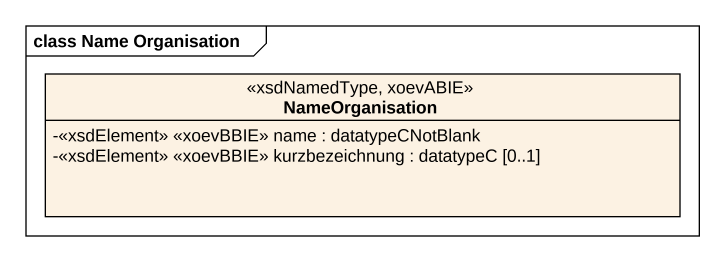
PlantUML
@startuml
mainframe class Name Organisation
hide circle
hide empty members
skinparam classAttributeIconSize 0
class NameOrganisation <<xsdNamedType, xoevABIE>> {
  -<<xsdElement>> <<xoevBBIE>> name : datatypeCNotBlank
  -<<xsdElement>> <<xoevBBIE>> kurzbezeichnung : datatypeC [0..1]
}
@enduml
